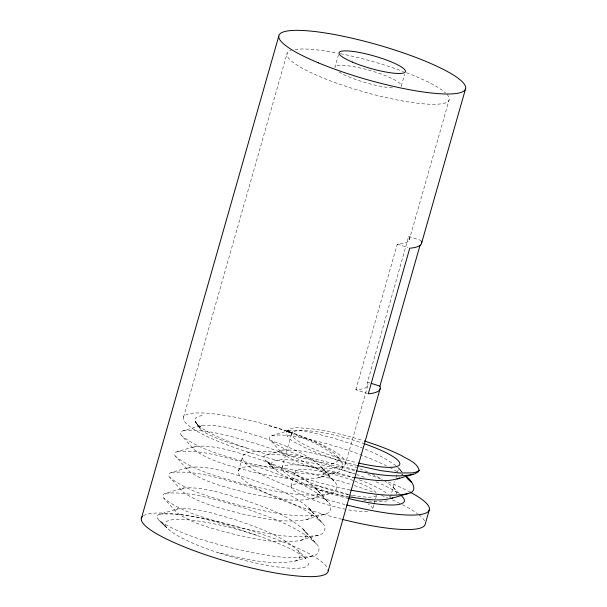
<?xml version="1.0" encoding="UTF-8"?>
<svg xmlns="http://www.w3.org/2000/svg" width="607" height="607" viewBox="0 0 607 607"><rect width="100%" height="100%" fill="white"/><g stroke="black" fill="none" stroke-linecap="round" stroke-linejoin="round"><path stroke-width="0.46" stroke-dasharray="3.04 2.28" d="M396.553 494.181C396.265 487.762 389.246 484.378 384.701 480.964M402.054 474.879L402.1 473.93M183.481 417.184L287.149 53.264M338.531 54.676L334.92 67.347A34.485 6.465 15.9 0 1 370.649 70.655A34.485 6.465 15.9 0 1 401.09 86.505M238.468 471.1L242.595 456.623A97.074 18.187 15.9 0 1 356.104 470.349M281.868 467.967L291.648 433.618M401.318 85.966L404.664 74.198M291.041 486.108L295.161 471.624M355.839 389.74L397.304 244.158L398.996 244.06A84.297 15.797 15.9 0 0 408.898 236.836L408.655 236.449L367.425 382.418A84.297 15.797 15.9 0 1 357.523 389.641L355.839 389.74L367.394 393.488M345.429 463.96A84.297 15.797 15.9 0 0 229.089 416.114A84.297 15.797 15.9 0 0 218.846 441.638A84.297 15.797 15.9 0 0 345.429 463.96L367.751 385.589M409.217 240.008L449.089 100.041M373.882 504.849L372.592 509.379A42.407 7.944 15.9 0 0 367.986 503.825M374.14 503.947L376.461 495.805M390.271 497.657L394.907 481.389M395.939 477.77L398.769 467.83M356.476 465.349C338.501 460.652 320.686 455 303.849 447.086C298.09 443.201 286.474 440.492 286.367 432.321C291.208 424.877 302.643 428.792 310.094 428.618C327.962 430.78 345.497 435.151 362.675 440.439M364.678 443.869A56.201 10.531 15.9 0 0 292.938 432.032L292.081 432.761A56.201 10.531 15.9 0 0 357.045 462.709M396.014 465.774C376.879 451.904 353.972 444.445 331.604 437.556C317.233 434.658 301.58 427.616 286.997 431.539L289.554 432.184L287.126 430.993L287.832 430.985L287.521 430.371L292.938 432.032M159.641 514.167C193.026 512.149 225.576 525.017 256.799 535.389A74.486 13.961 15.9 0 1 277.133 542.886C287.119 547.226 297.513 551.437 305.807 558.668C288.211 537.43 260.904 528.818 235.857 519.888C217.063 514.592 197.715 507.467 177.927 508.825L158.465 514.599L157.046 515.76L156.872 517.285L158.966 520.191L171.053 531.641L180.302 537.286L193.094 543.348A74.486 13.961 15.9 0 0 217.124 552.37C242.299 558.288 268.749 565.868 294.714 561.172L312.332 556.035C318.789 555.496 321.49 547.855 316.239 543.743L303.91 530.032C286.861 513.909 263.392 506.913 241.798 499.037C223.004 493.741 203.656 486.617 183.868 487.975L165.574 493.316C162.972 493.537 161.773 496.572 163.898 498.294L176.667 512.52C193.656 524.835 215.159 528.993 235.03 534.577C256.435 538.887 278.825 544.676 300.655 540.321L318.265 535.184C324.73 534.646 327.431 527.005 322.173 522.893L309.851 509.182C292.794 493.059 269.333 486.063 247.739 478.187C228.945 472.891 209.59 465.766 189.809 467.124L171.515 472.466C168.913 472.686 167.714 475.721 169.839 477.443L182.608 491.67C199.597 503.985 221.1 508.142 240.971 513.727C262.376 518.037 284.766 523.826 306.588 519.471L324.206 514.334C330.671 513.795 333.372 506.155 328.114 502.042L315.784 488.332C298.735 472.208 275.275 465.212 253.68 457.337C234.879 452.04 215.531 444.916 195.75 446.274L177.456 451.616C174.854 451.836 173.655 454.871 175.78 456.593L188.549 470.82C205.53 483.134 227.033 487.292 246.912 492.876C268.309 497.186 290.7 502.975 312.529 498.62L330.147 493.483C336.612 492.945 339.313 485.304 334.055 481.192L321.725 467.481C304.676 451.358 281.216 444.362 259.614 436.486C240.82 431.19 221.472 424.065 201.683 425.424L183.397 430.765C180.795 430.985 179.596 434.02 181.713 435.743L194.483 449.969C211.471 462.284 232.974 466.442 252.853 472.026C274.25 476.336 296.641 482.125 318.47 477.77L336.088 472.633C345.808 471.146 343.357 461.532 337.484 456.737M288.158 429.794L288.818 430.629L271.883 435.568C269.478 435.773 268.362 438.58 270.327 440.174L282.156 453.346C303.242 467.602 329.495 472.071 353.98 477.451M367.599 471.942C340.853 461.123 312.575 449.537 283.325 449.931L266.39 454.871C258.127 457.739 272.611 465.008 273.021 467.58L265.767 460.447M318.47 477.77C323.706 477.178 325.891 470.941 321.725 467.481M312.529 498.62C317.772 498.028 319.95 491.791 315.784 488.332M306.588 519.471C311.831 518.879 314.009 512.642 309.851 509.182M300.655 540.321C305.89 539.729 308.075 533.492 303.91 530.032M294.714 561.172C301.125 560.436 301.664 552.802 296.777 549.563M201.683 425.424C195.408 428.307 206.327 433.277 208.937 434.642C221.031 440.477 233.907 444.499 246.814 448.118M195.75 446.274C193.716 446.357 192.76 448.694 194.483 449.969M189.809 467.124C187.775 467.208 186.819 469.545 188.549 470.82M283.325 449.931C281.436 450.007 280.555 452.169 282.156 453.346M183.868 487.975C181.834 488.058 180.886 490.395 182.608 491.67M177.927 508.825C175.893 508.909 174.945 511.246 176.667 512.52M336.088 472.633C307.051 477.641 277.558 469.461 249.333 463.126C226.274 456.054 201.069 450.864 181.713 435.743M330.147 493.483C301.11 498.491 271.617 490.312 243.392 483.976C220.333 476.905 195.128 471.715 175.78 456.593M324.206 514.334C295.169 519.342 265.676 511.162 237.451 504.827C214.392 497.755 189.187 492.565 169.839 477.443M318.265 535.184C289.228 540.192 259.735 532.013 231.517 525.677C208.451 518.606 183.246 513.416 163.898 498.294M312.332 556.035C285.024 560.914 257.231 553.485 230.607 547.81C206.532 541.171 181.47 535.01 160.286 521.307L166.804 527.885L158.966 520.191M183.397 430.765C209.87 428.421 235.895 438.064 261.056 445.121C286.405 454.355 313.811 462.572 334.055 481.192M177.456 451.616C203.929 449.271 229.954 458.915 255.115 465.971C280.464 475.205 307.87 483.422 328.114 502.042M271.883 435.568C288.492 433.368 305.086 438.671 321.164 442.215C343.448 448.156 365.399 455.645 386.196 465.668M171.515 472.466C197.988 470.122 224.013 479.765 249.173 486.822C274.523 496.056 301.929 504.273 322.173 522.893M266.39 454.871C296.664 452.966 326.209 464.575 354.579 473.862M165.574 493.316C192.055 490.972 218.08 500.616 243.24 507.672C268.582 516.906 295.988 525.123 316.239 543.743M348.479 496.754L319.608 490.251A68.97 12.922 15.9 0 1 273.674 461.221A68.97 12.922 15.9 0 1 354.564 473.938M286.929 431.691L289.554 432.184M354.754 470.569C325.959 463.445 294.759 457.898 270.327 440.174M350.027 490.031C321.596 483.521 292.035 477.049 266.981 461.479L274.083 468.68M408.655 236.449L421.379 240.569M397.304 244.158L407.972 247.618M367.189 382.023L370.581 383.123M286.496 431.137C305.571 439.286 326.832 446.191 341.195 461.874M372.22 474.12L382.387 479.545M389.724 467.436L399.095 472.671M401.773 474.371L403.602 475.622M397.547 467.079L402.373 472.238M393.366 487.649L399.793 494.136M398.867 468.338L401.963 471.798M320.542 466.161L332.553 479.598M314.601 487.011L326.619 500.449M308.66 507.862L320.678 521.299M302.718 528.712L314.737 542.15M287.961 430.909L287.521 430.371L292.172 432.685L287.331 431.266M399.967 469.56L401.493 471.859M195.826 422.518L200.424 429.119L195.249 421.463L199.855 428.383M344.973 504.531A97.074 18.187 15.9 0 1 242.618 456.547M368.001 474.31A97.074 18.187 15.9 0 1 382.357 479.591M388.29 481.966A97.074 18.187 15.9 0 1 408.921 491.465M376.348 495.532A42.407 7.944 15.9 0 1 349.875 494.834M349.01 494.659A42.407 7.944 15.9 0 1 295.192 471.54A42.407 7.944 15.9 0 1 354.063 480.835M354.875 481.139A42.407 7.944 15.9 0 1 376.469 493.354M367.569 511.526A42.407 7.944 15.9 0 1 346.605 509.485M345.747 509.311A42.407 7.944 15.9 0 1 290.996 486.275A42.407 7.944 15.9 0 1 348.274 494.705M349.935 495.312A42.407 7.944 15.9 0 1 352.356 496.238M341.68 519.228A97.074 18.187 15.9 0 1 238.445 471.184A97.074 18.187 15.9 0 1 351.157 484.568M354.427 485.615A97.074 18.187 15.9 0 1 373.297 492.186M381.53 495.373A97.074 18.187 15.9 0 1 387.592 497.869M392.517 500.009A97.074 18.187 15.9 0 1 400.089 503.552M402.494 504.751A97.074 18.187 15.9 0 1 417.525 513.689M418.959 514.789A97.074 18.187 15.9 0 1 424.589 520.836M387.441 500.745A56.201 10.531 15.9 0 1 363.76 500.267M349.624 497.588A56.201 10.531 15.9 0 1 281.853 468.043A56.201 10.531 15.9 0 1 353.365 477.686M359.359 479.826A56.201 10.531 15.9 0 1 387.395 493.969M389.565 496.48A56.201 10.531 15.9 0 1 390.005 497.573M348.539 498.529A68.97 12.922 15.9 0 1 319.608 490.251M356.355 474.53A68.97 12.922 15.9 0 1 366.491 478.081M376.037 481.821A68.97 12.922 15.9 0 1 400.423 494.925M446.957 94.343A84.297 15.797 15.9 0 1 364.746 92.12A84.297 15.797 15.9 0 1 291.163 50.335M295.01 49.486A84.297 15.797 15.9 0 1 337.416 53.059M340.588 53.682A84.297 15.797 15.9 0 1 403.427 71.565M406.462 72.703A84.297 15.797 15.9 0 1 445.584 92.977M143.427 515.76A97.074 18.187 15.9 0 1 240.19 527.46A97.074 18.187 15.9 0 1 327.788 568.456M268.734 425.712A74.486 13.961 15.9 0 1 330.663 463.718M264.584 453.55A74.486 13.961 15.9 0 1 202.655 415.537M165.931 526.755A74.486 13.961 15.9 0 1 256.799 535.389M308.66 563.038A74.486 13.961 15.9 0 1 217.124 552.37M392.433 87.886A34.485 6.465 15.9 0 1 339.085 71.952"/><path stroke-width="0.91" d="M141.302 518.704L278.788 36.056M421.675 241.548A97.074 18.187 15.9 0 1 411.743 248.005L409.755 248.195L368.282 393.776L370.278 393.579A97.074 18.187 15.9 0 0 380.21 387.129L379.906 386.151L420.082 245.122M328.212 570.944L380.232 388.321M421.706 242.739L465.698 88.296M429.286 509.895L425.158 524.38A97.074 18.187 15.9 0 1 342.515 519.433M419.164 470.501L415.833 472.208L412.206 472.906L399.011 472.967L381.204 470.691L357.386 465.577M399.558 477.982C385.316 483.316 369.504 479.393 354.905 477.618M349.404 496.921C363.661 498.833 378.745 502.095 392.866 497.877M396.955 479.09L415.013 473.733L417.692 472.254L419.225 470.41C417.184 462.337 407.472 459.393 401.113 455.371C389.292 449.529 376.879 444.977 364.329 440.955M391.454 498.4L407.767 493.643C419.399 491.503 411.743 480.296 405.977 476.245M413.268 474.333C394.398 478.21 374.982 474.014 356.301 470.888M407.767 493.643C388.905 497.52 369.481 493.316 350.808 490.19M371.431 383.404L379.906 386.151M407.047 478.195L411.387 482.262M405.613 475.873L409.998 480.782M409.664 491.852A97.074 18.187 15.9 0 1 422.161 514.197A97.074 18.187 15.9 0 1 346.643 504.956M364.678 443.869A56.201 10.531 15.9 0 1 399.755 464.363A56.201 10.531 15.9 0 1 358.623 463.073M401.72 496.078A68.97 12.922 15.9 0 1 348.539 498.529M328.182 569.753A97.074 18.187 15.9 0 1 229.325 562.188A97.074 18.187 15.9 0 1 142.349 516.633M318.447 62.878A97.074 18.187 15.9 0 0 465.357 89.388A97.074 18.187 15.9 0 0 332.924 34.265A97.074 18.187 15.9 0 0 318.447 62.878M352.28 62.066A34.485 6.465 15.9 0 0 405.21 72.021A34.485 6.465 15.9 0 0 359.238 52.437A34.485 6.465 15.9 0 0 352.28 62.066"/></g></svg>
